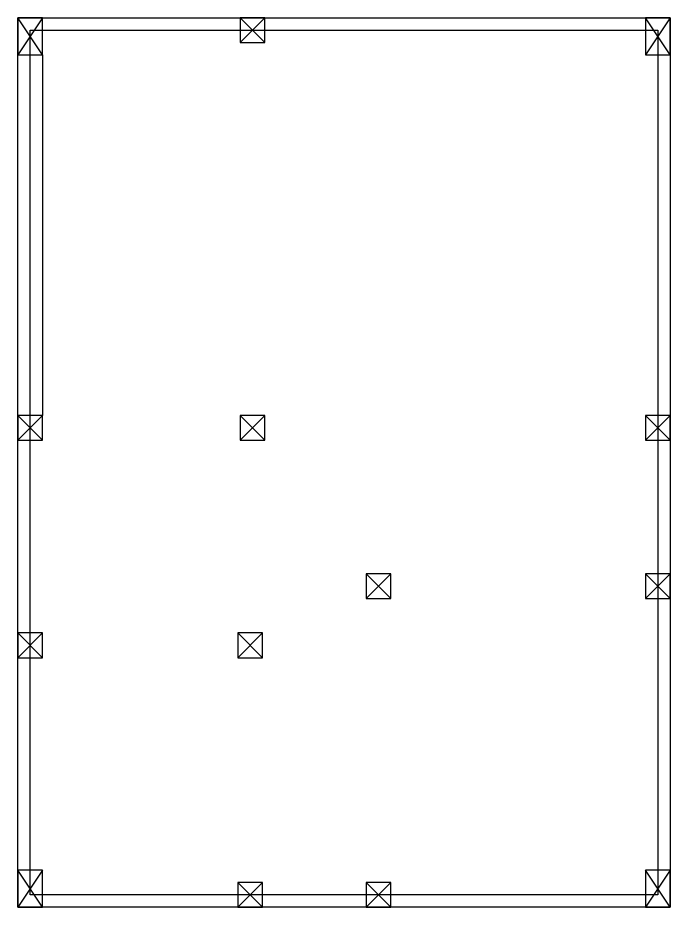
# Model space of a CAD drawing. Header units: inches. Extents: x -7575 to 10804, y -338 to 3076.
# Drawn here: x 10540 to 10804, y 1542 to 1902 of the extents above; entities that cross this region are included whole.
import ezdxf

# ---------------------------------------------------------------- set-up
doc = ezdxf.new("R2010")
doc.units = ezdxf.units.IN
doc.header["$MEASUREMENT"] = 0
doc.layers.get('0').update_dxf_attribs({"true_color": 0xfafafa})
doc.layers.add('W1', color=40, linetype='Continuous')

msp = doc.modelspace()

# ---------------------------------------------------------------- linework, layer by layer
msp.add_line((10550.017, 1886.978), (10550.017, 1740.978))
for points in [[(10540.017, 1901.978), (10804.017, 1901.978), (10804.017, 1541.978), (10540.017, 1541.978)], [(10545.017, 1896.978), (10799.017, 1896.978), (10799.017, 1546.978), (10545.017, 1546.978)]]:
    msp.add_lwpolyline(points, close=True)
at = {"layer": 'W1', "color": 132, "true_color": 0x20d9be}
for p, q in [((10550.017, 1901.978), (10540.017, 1886.978)), ((10550.017, 1886.978), (10540.017, 1901.978)), ((10804.017, 1901.978), (10794.017, 1886.978)), ((10804.017, 1886.978), (10794.017, 1901.978)), ((10550.017, 1556.978), (10540.017, 1541.978)), ((10550.017, 1541.978), (10540.017, 1556.978)), ((10804.017, 1556.978), (10794.017, 1541.978)), ((10804.017, 1541.978), (10794.017, 1556.978))]:
    msp.add_line(p, q, dxfattribs=at)
at = {"layer": 'W1', "color": 1}
for p, q in [((10630.017, 1891.978), (10640.017, 1901.978)), ((10640.017, 1891.978), (10630.017, 1901.978)), ((10540.017, 1730.978), (10550.017, 1740.978)), ((10550.017, 1730.978), (10540.017, 1740.978)), ((10630.017, 1730.978), (10640.017, 1740.978)), ((10640.017, 1730.978), (10630.017, 1740.978)), ((10794.017, 1730.978), (10804.017, 1740.978)), ((10804.017, 1730.978), (10794.017, 1740.978)), ((10681.017, 1666.978), (10691.017, 1676.978)), ((10691.017, 1666.978), (10681.017, 1676.978)), ((10794.017, 1666.978), (10804.017, 1676.978)), ((10804.017, 1666.978), (10794.017, 1676.978)), ((10540.017, 1642.978), (10550.017, 1652.978)), ((10550.017, 1642.978), (10540.017, 1652.978)), ((10629.017, 1642.978), (10639.017, 1652.978)), ((10639.017, 1642.978), (10629.017, 1652.978)), ((10629.017, 1541.978), (10639.017, 1551.978)), ((10639.017, 1541.978), (10629.017, 1551.978)), ((10681.017, 1541.978), (10691.017, 1551.978)), ((10691.017, 1541.978), (10681.017, 1551.978))]:
    msp.add_line(p, q, dxfattribs=at)
at = {"layer": 'W1', "color": 132, "true_color": 0x20d9be}
for points in [[(10540.017, 1886.978), (10550.017, 1886.978), (10550.017, 1901.978), (10540.017, 1901.978)], [(10794.017, 1886.978), (10804.017, 1886.978), (10804.017, 1901.978), (10794.017, 1901.978)], [(10540.017, 1541.978), (10550.017, 1541.978), (10550.017, 1556.978), (10540.017, 1556.978)], [(10794.017, 1541.978), (10804.017, 1541.978), (10804.017, 1556.978), (10794.017, 1556.978)]]:
    msp.add_lwpolyline(points, close=True, dxfattribs=at)
at = {"layer": 'W1', "color": 1}
for points in [[(10630.017, 1891.978), (10640.017, 1891.978), (10640.017, 1901.978), (10630.017, 1901.978)], [(10540.017, 1730.978), (10550.017, 1730.978), (10550.017, 1740.978), (10540.017, 1740.978)], [(10630.017, 1730.978), (10640.017, 1730.978), (10640.017, 1740.978), (10630.017, 1740.978)], [(10794.017, 1730.978), (10804.017, 1730.978), (10804.017, 1740.978), (10794.017, 1740.978)], [(10681.017, 1666.978), (10691.017, 1666.978), (10691.017, 1676.978), (10681.017, 1676.978)], [(10794.017, 1666.978), (10804.017, 1666.978), (10804.017, 1676.978), (10794.017, 1676.978)], [(10540.017, 1642.978), (10550.017, 1642.978), (10550.017, 1652.978), (10540.017, 1652.978)], [(10629.017, 1642.978), (10639.017, 1642.978), (10639.017, 1652.978), (10629.017, 1652.978)], [(10629.017, 1541.978), (10639.017, 1541.978), (10639.017, 1551.978), (10629.017, 1551.978)], [(10681.017, 1541.978), (10691.017, 1541.978), (10691.017, 1551.978), (10681.017, 1551.978)]]:
    msp.add_lwpolyline(points, close=True, dxfattribs=at)

doc.saveas('drawing.dxf')
